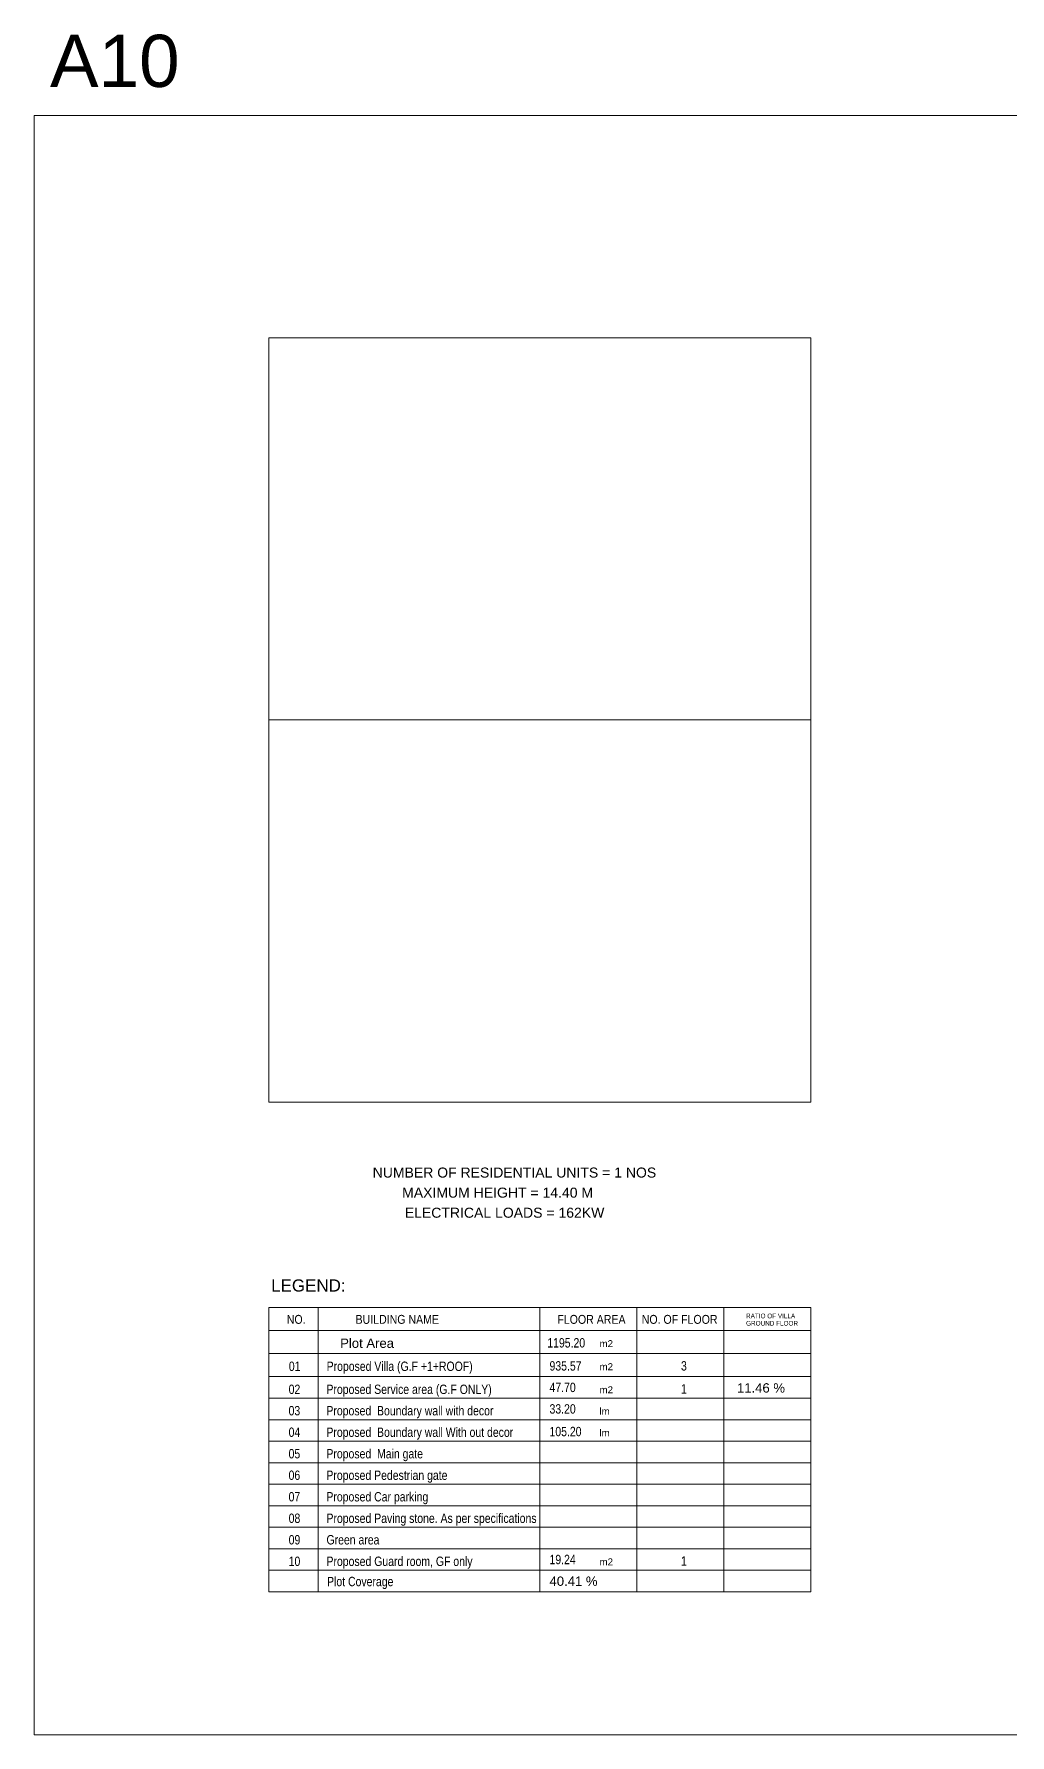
# Model space of a CAD drawing. Header units: inches. Extents: x -114 to 635, y -137 to 57.
# Drawn here: x -109.6 to -60.5, y -28.4 to 57.1 of the extents above; entities that cross this region are included whole.
import ezdxf

# ---------------------------------------------------------------- set-up
doc = ezdxf.new("R2010")
doc.units = ezdxf.units.IN
doc.header["$MEASUREMENT"] = 0
doc.layers.get('0').update_dxf_attribs({"lineweight": 5})
doc.layers.get('Defpoints').update_dxf_attribs({"lineweight": 5})
for name, color, linetype, lineweight in [('BORDER A2', 7, 'Continuous', 50), ('BORDER TEXT', 7, 'Continuous', 5), ('MARKER', 8, 'Continuous', 5)]:
    doc.layers.add(name, color=color, linetype=linetype, lineweight=lineweight)
doc.layers.add('TEXT CONSULTANT', color=7, linetype='Continuous', lineweight=5, true_color=0xff0f0f)
doc.styles.add('Arial', font='arial.ttf')

msp = doc.modelspace()

# ---------------------------------------------------------------- linework, layer by layer
at = {"lineweight": 5}
for p, q in [((-95.319, -6.948), (-95.319, -21.244)), ((-70.543, -8.107), (-97.798, -8.107)), ((-70.543, -9.266), (-97.798, -9.266)), ((-70.543, -10.425), (-97.798, -10.425)), ((-70.543, -11.507), (-97.798, -11.507)), ((-70.546, -12.589), (-97.8, -12.589)), ((-70.546, -13.671), (-97.8, -13.671)), ((-70.546, -13.671), (-97.8, -13.671)), ((-70.546, -14.753), (-97.8, -14.753)), ((-70.546, -15.835), (-97.8, -15.835)), ((-70.546, -16.916), (-97.8, -16.916)), ((-70.543, -17.998), (-97.797, -17.998)), ((-70.543, -19.08), (-97.797, -19.08)), ((-70.543, -20.162), (-97.797, -20.162))]:
    msp.add_line(p, q, dxfattribs=at)
msp.add_lwpolyline([(-97.798, -6.948), (-70.543, -6.948), (-70.543, -21.244), (-97.797, -21.244)], close=True)
for points in [[(-84.167, -6.948), (-84.167, -21.244)], [(-79.289, -6.948), (-79.289, -21.244)], [(-74.916, -6.948), (-74.916, -21.244)]]:
    msp.add_lwpolyline(points)
at = {"layer": 'BORDER A2', "lineweight": 5}
msp.add_lwpolyline([(-109.612, -28.445), (-10.223, -28.445), (-10.223, 52.989), (-109.612, 52.989)], close=True, dxfattribs=at)
at = {"layer": 'MARKER'}
for points in [[(-97.798, 41.816), (-97.798, 22.601), (-70.543, 22.601), (-70.543, 41.816)], [(-97.798, 22.601), (-97.798, 3.386), (-70.543, 3.386), (-70.543, 22.601)]]:
    msp.add_lwpolyline(points, close=True, dxfattribs=at)

# ---------------------------------------------------------------- texts
at = {"layer": 'BORDER TEXT', "style": 'Arial'}
for s, p in [('NUMBER OF RESIDENTIAL UNITS = 1 NOS', (-92.581, -0.414)), ('MAXIMUM HEIGHT = 14.40 M', (-91.1, -1.424)), ('ELECTRICAL LOADS = 162KW', (-90.966, -2.433))]:
    msp.add_text(s, height=0.504, dxfattribs=at).set_placement(p)
for s, height, width, p in [('NO.                 BUILDING NAME', 0.44806, 0.85, (-96.901, -7.769)), ('FLOOR AREA', 0.4481, 0.85, (-83.294, -7.769)), ('NO. OF FLOOR', 0.44806, 0.85, (-79.05, -7.769)), ('GROUND FLOOR ', 0.23557, 0.85, (-73.804, -7.858)), ('RATIO OF VILLA ', 0.23557, 0.85, (-73.804, -7.491)), ('01         Proposed Villa (G.F +1+ROOF)', 0.47115, 0.8, (-96.798, -10.139)), ('02         Proposed Service area (G.F ONLY)', 0.47115, 0.8, (-96.807, -11.297)), ('03         Proposed  Boundary wall with decor', 0.47115, 0.8, (-96.81, -12.373)), ('04         Proposed  Boundary wall With out decor', 0.47115, 0.8, (-96.809, -13.455)), ('05         Proposed  Main gate', 0.47115, 0.8, (-96.81, -14.536)), ('06         Proposed Pedestrian gate', 0.47115, 0.8, (-96.81, -15.618)), ('07         Proposed Car parking', 0.47115, 0.8, (-96.81, -16.7)), ('08         Proposed Paving stone. As per specifications', 0.47115, 0.8, (-96.806, -17.782)), ('09         Green area', 0.47115, 0.8, (-96.806, -18.864)), ('10         Proposed Guard room, GF only', 0.47115, 0.8, (-96.806, -19.946)), ('             Plot Coverage', 0.47115, 0.8, (-96.776, -20.964))]:
    msp.add_text(s, height=height, dxfattribs=dict(at, width=width)).set_placement(p)
at = {"layer": 'BORDER TEXT', "attachment_point": 1, "style": 'Arial'}
for s, width, gutter_width, insert, char_height in [('LEGEND:', 23.44637, 2.312, (-97.687, -5.535), 0.6107), ('              Plot Area', 21.10174, 2.081, (-96.776, -8.507), 0.47115), ('m2', 21.10174, 2.081, (-81.172, -8.592), 0.349), ('m2', 21.10174, 2.081, (-81.172, -9.751), 0.349), ('m2', 21.10174, 2.081, (-81.172, -10.911), 0.349), ('lm', 21.10174, 2.081, (-81.175, -11.992), 0.349), ('lm', 21.10174, 2.081, (-81.177, -13.074), 0.349), ('m2', 21.10174, 2.081, (-81.171, -19.566), 0.349)]:
    msp.add_mtext_dynamic_manual_height_columns(s, width=width, gutter_width=gutter_width, heights=[0], dxfattribs=dict(at, insert=insert, char_height=char_height))
at = {"layer": 'Defpoints', "insert": (-108.809, 57.055), "char_height": 2.6227, "attachment_point": 1, "style": 'Arial'}
msp.add_mtext_dynamic_manual_height_columns('{\\C8;A10}', width=12.60747, gutter_width=4.456, heights=[0], dxfattribs=at)
at = {"layer": 'TEXT CONSULTANT', "style": 'Arial', "width": 0.8}
for s, height, p in [('1195.20', 0.4711, (-83.799, -8.96)), ('935.57', 0.4711, (-83.688, -10.119)), ('3', 0.471, (-77.076, -10.119)), ('47.70', 0.4711, (-83.688, -11.201)), ('1', 0.471, (-77.076, -11.278)), ('33.20', 0.4711, (-83.688, -12.283)), ('105.20', 0.4711, (-83.688, -13.421)), ('19.24', 0.4711, (-83.688, -19.856)), ('1', 0.471, (-77.076, -19.933))]:
    msp.add_text(s, height=height, dxfattribs=at).set_placement(p)
at = {"layer": 'TEXT CONSULTANT', "style": 'Arial'}
for s, p in [('11.46 %%%', (-74.26, -11.227)), ('40.41 %%%', (-83.688, -20.946))]:
    msp.add_text(s, height=0.4711, dxfattribs=at).set_placement(p)

doc.saveas('drawing.dxf')
